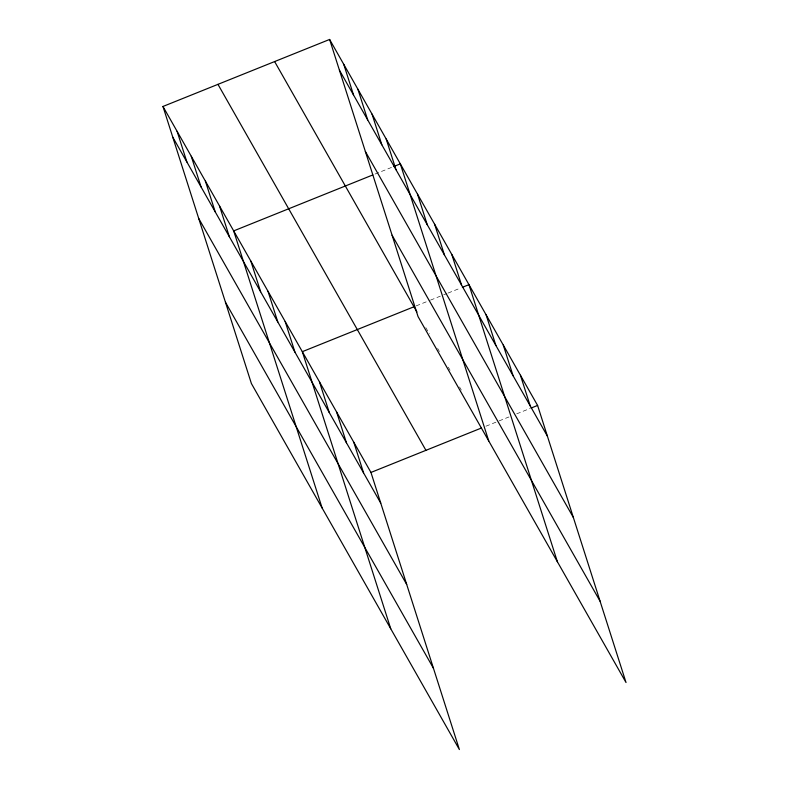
<?xml version="1.0" encoding="UTF-8"?>
<svg xmlns="http://www.w3.org/2000/svg" width="789" height="789" viewBox="0 0 789 789"><rect width="100%" height="100%" fill="white"/><g stroke="black" fill="none" stroke-linecap="round" stroke-linejoin="round"><path stroke-width="0.59" stroke-dasharray="3.94 2.96" d="M375.031 174.053L392.626 166.982M416.168 305.885L429.364 300.579M430.469 300.136L440.361 296.161M443.665 294.83L446.959 293.508M448.063 293.064L460.165 288.202M485.906 426.218L497.997 421.356M499.102 420.912L508.994 416.937M516.696 413.84L529.892 408.534M425.804 327.593L429.354 333.846M437.639 348.422L439.414 351.539M448.29 367.161L450.065 370.288M459.523 386.945L461.299 390.062"/><path stroke-width="1.18" d="M162.968 106.466L370.958 472.443L459.385 749.55L251.405 383.562L162.968 106.466L329.615 39.45L537.595 405.438L626.032 682.534L418.042 316.557L329.615 39.45M372.832 174.941L233.682 230.901L322.119 507.998M393.721 166.538L400.329 163.885L488.756 440.992M413.969 306.773L302.325 351.677L390.752 628.774M462.364 287.314L468.962 284.661L557.389 561.758M370.958 472.443L481.468 428.003M530.997 408.091L537.595 405.438M339.408 70.142L547.388 436.12M365.356 151.458L573.337 517.436M392.094 235.24L600.074 601.218M274.621 61.562L416.927 311.98M217.961 84.344L425.942 450.332M172.761 137.148L380.752 503.135M198.72 218.464L406.7 584.452M225.457 302.246L433.437 668.234M520.434 375.239L530.228 405.931M503.274 345.049L513.067 375.732M486.113 314.85L495.906 345.543M451.801 254.462L461.595 285.154M434.64 224.273L444.434 254.955M417.48 194.074L427.273 224.766M386.186 139.002L395.979 169.684M372.043 114.109L381.837 144.801M357.9 89.226L367.694 119.908M343.757 64.333L353.551 95.025M353.797 442.254L363.591 472.936M336.637 412.055L346.43 442.747M319.476 381.866L329.269 412.548M285.164 321.478L294.958 352.17M268.004 291.289L277.797 321.971M250.843 261.09L260.636 291.782M219.539 206.008L229.333 236.7M205.396 181.125L215.19 211.807M191.254 156.232L201.047 186.924M177.111 131.349L186.904 162.041"/></g></svg>
